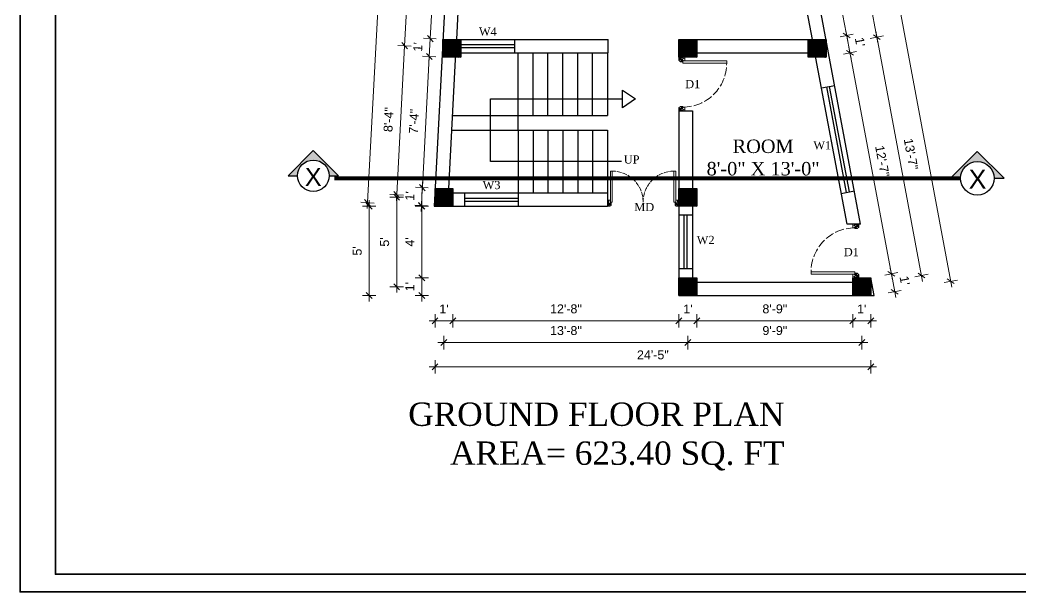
# Model space of a CAD drawing. Header units: inches. Extents: x 45643 to 70559, y -8725 to 1713.
# Drawn here: x 59281 to 59952, y -6777 to -6393 of the extents above; entities that cross this region are included whole.
import ezdxf

# ---------------------------------------------------------------- set-up
doc = ezdxf.new("R2010")
doc.units = ezdxf.units.IN
doc.header["$MEASUREMENT"] = 0
for name, pattern in [('ACAD_ISO02W100', [15, 12, -3]), ('ACAD_ISO10W100', [18.5, 12, -3, 0.5, -3]), ('CONTINUA', [0])]:
    doc.linetypes.add(name, pattern=pattern)
for name, color, linetype, lineweight in [('A_Title Text', 105, 'Continuous', 60), ('Dim - internal', 4, 'Continuous', 9), ('Door-window', 150, 'Continuous', 9), ('DW-SEC', 24, 'Continuous', 25), ('ELEVATION', 6, 'Continuous', 30), ('hatch', 30, 'Continuous', 5), ('Text', 7, 'Continuous', 9), ('WALL', 240, 'Continuous', 30)]:
    doc.layers.add(name, color=color, linetype=linetype, lineweight=lineweight)
doc.layers.add('AG-DIAGRAM', color=7, linetype='Continuous', true_color=0xfecc66)
doc.layers.add('DIM', color=5, linetype='Continuous')
doc.layers.add('Normal Wall', color=7, linetype='Continuous', lineweight=35, true_color=0xffaf89)
doc.styles.add('Arial', font='arial.ttf')
doc.styles.get("Standard").update_dxf_attribs({"font": 'times.ttf'})
doc.styles.add('text-arial', font='arial.ttf', dxfattribs={"width": 0.95})
doc.dimstyles.new('Sudeep', dxfattribs={"dimtxt": 6, "dimasz": 4, "dimexe": 4.5, "dimexo": 4.5, "dimgap": 5, "dimtad": 1, "dimdec": 0, "dimlunit": 4, "dimtxsty": 'Arial', "dimblk": 'OBLIQUE', "dimcen": 250, "dimdle": 4, "dimclrd": 86, "dimclre": 5, "dimclrt": 1, "dimadec": 0, "dimazin": 0, "dimtfac": 1, "dimtdec": 0, "dimtix": 1, "dimtmove": 1, "dimatfit": 3, "dimldrblk": 'OBLIQUE', "dimfxl": 4.5, "dimfxlon": 1, "dimfrac": 2, "dimlwd": 15, "dimlwe": 13, "dimarcsym": 0})

# ---------------------------------------------------------------- blocks, each defined once
blk = doc.blocks.new("D 3'")
at = {"layer": 'Door-window', "linetype": 'Continuous', "ltscale": 0.25}
for p, q in [((3749.64, -16740.96), (3749.64, -16711.46)), ((3751.14, -16711.46), (3749.64, -16711.46)), ((3751.14, -16740.96), (3751.14, -16711.46)), ((3747.14, -16743.51), (3747.14, -16739.51)), ((3747.14, -16739.51), (3749.64, -16739.51)), ((3747.14, -16743.51), (3749.14, -16743.51)), ((3749.14, -16743.51), (3750.14, -16742.51)), ((3749.64, -16740.96), (3751.14, -16740.96)), ((3750.14, -16742.51), (3750.14, -16740.96)), ((3780.14, -16742.51), (3780.14, -16740.96)), ((3780.64, -16740.96), (3780.14, -16740.96)), ((3781.14, -16743.51), (3780.14, -16742.51)), ((3783.14, -16739.51), (3780.64, -16739.51)), ((3780.64, -16739.51), (3780.64, -16740.96)), ((3783.14, -16743.51), (3781.14, -16743.51)), ((3783.14, -16743.51), (3783.14, -16739.51))]:
    blk.add_line(p, q, dxfattribs=at)
at = {"layer": 'Door-window', "linetype": 'ACAD_ISO02W100', "ltscale": 0.5}
blk.add_arc((3751.14, -16740.96), 29.5, 0, 90, dxfattribs=at)
at = {"layer": 'hatch', "color": 8}
for p, q in [((3747.14, -16743.51), (3748.23, -16739.5)), ((3747.14, -16743.51), (3749.64, -16740.37)), ((3747.14, -16743.51), (3750.14, -16741.17)), ((3783.14, -16743.51), (3780.14, -16741.17)), ((3783.14, -16743.51), (3780.64, -16740.37)), ((3783.14, -16743.51), (3782.06, -16739.5))]:
    blk.add_line(p, q, dxfattribs=at)
for centre, radius, start, end in [((3747.4, -16743.58), 2.93, 20.98719, 95.08251), ((3747.43, -16743.63), 1.42, 5.13722, 101.48636), ((3782.88, -16743.58), 2.93, 84.91749, 159.01281), ((3782.86, -16743.63), 1.42, 78.51364, 174.86278)]:
    blk.add_arc(centre, radius, start, end, dxfattribs=at)
blk = doc.blocks.new('A$C6FA92B9D')
at = {"layer": 'Door-window', "linetype": 'Continuous', "ltscale": 0.25}
for p, q in [((19.64, 48), (19.64, 46)), ((23.64, 48), (19.64, 48)), ((23.64, 48), (19.64, 48)), ((23.64, 48), (23.64, 46.4)), ((20.8, 46), (0, 46)), ((0, 44.8), (0, 46)), ((20.8, 44.8), (0, 44.8)), ((19.64, 46), (20.8, 46)), ((20.8, 46), (20.8, 45.6)), ((20.8, 46), (20.8, 44.8)), ((22.84, 45.6), (20.8, 45.6)), ((23.64, 46.4), (22.84, 45.6)), ((20.8, 3.2), (0, 3.2)), ((0, 3.2), (0, 2)), ((20.8, 2), (0, 2)), ((19.64, 2), (20.8, 2)), ((19.64, 0), (19.64, 2)), ((23.64, 0), (19.64, 0)), ((23.64, 0), (19.64, 0)), ((20.8, 2), (20.8, 3.2)), ((20.8, 2), (20.8, 2.4)), ((22.84, 2.4), (20.8, 2.4)), ((23.64, 1.6), (22.84, 2.4)), ((23.64, 0), (23.64, 1.6))]:
    blk.add_line(p, q, dxfattribs=at)
at = {"layer": 'Door-window', "linetype": 'ACAD_ISO02W100', "ltscale": 0.25}
for centre, start, end in [((20.8, 44.8), 180, 270), ((20.8, 3.2), 90, 180)]:
    blk.add_arc(centre, 20.8, start, end, dxfattribs=at)
at = {"layer": 'hatch', "color": 8}
for p, q in [((23.64, 48), (19.64, 46.92)), ((23.64, 48), (20.8, 45.74)), ((23.64, 48), (21.77, 45.6)), ((23.64, 0), (19.64, 1.08)), ((23.64, 0), (20.8, 2.26)), ((23.64, 0), (21.77, 2.4))]:
    blk.add_line(p, q, dxfattribs=at)
for centre, radius, start, end in [((23.7, 47.79), 2.35, 174.91749, 249.01281), ((23.74, 47.77), 1.13, 168.51364, 264.86278), ((23.7, 0.21), 2.35, 110.98719, 185.08251), ((23.74, 0.23), 1.13, 95.13722, 191.48636)]:
    blk.add_arc(centre, radius, start, end, dxfattribs=at)
blk = doc.blocks.new('SECTION-TAG')
at = {"layer": 'hatch'}
h = blk.add_hatch(color=256, dxfattribs=at)
h.dxf.hatch_style = 1
h.paths.add_polyline_path([(0.22, 0), (0.352, 0), (0, 0.352), (-0.352, 0), (-0.22, 0, -1)])
at = {"layer": 'AG-DIAGRAM'}
for p, q in [((0, 0.352), (-0.352, 0)), ((0.352, 0), (0, 0.352)), ((-0.352, 0), (-0.22, 0)), ((0.22, 0), (0.352, 0))]:
    blk.add_line(p, q, dxfattribs=at)
blk.add_circle((0, 0), 0.22, dxfattribs=at)
blk = doc.blocks.new('_Oblique')
at = {"color": 0, "linetype": 'ByBlock', "lineweight": -2}
blk.add_line((-0.5, -0.5), (0.5, 0.5), dxfattribs=at)
blk = doc.blocks.new('*D1240')
at = {"layer": 'A_Title Text', "color": 86, "lineweight": 15, "transparency": 16777216}
blk.add_line((59532, -6176.17), (59513.71, -6519.6), dxfattribs=at)
at = {"layer": 'A_Title Text', "color": 5, "lineweight": 13, "transparency": 16777216}
for p, q in [((59536.28, -6180.4), (59527.29, -6179.92)), ((59518.41, -6515.84), (59509.43, -6515.36))]:
    blk.add_line(p, q, dxfattribs=at)
at = {"layer": 'Defpoints', "color": 0, "transparency": 16777216}
for p in [(59576.51, -6182.54), (59513.92, -6515.6), (59558.65, -6517.98)]:
    blk.add_point(p, dxfattribs=at)
at = {"layer": 'A_Title Text', "color": 86, "lineweight": 15, "transparency": 16777216, "xscale": 4, "yscale": 4, "zscale": 4}
for p, rotation in [((59531.79, -6180.16), 86.95153107106873), ((59513.92, -6515.6), 266.9515310710688)]:
    blk.add_blockref('_Oblique', p, dxfattribs=dict(at, rotation=rotation))
at = {"layer": 'A_Title Text', "color": 1, "transparency": 16777216, "insert": (59514.8, -6347.45), "char_height": 6, "attachment_point": 5, "rotation": 86.95153, "style": 'Arial'}
blk.add_mtext("28'", dxfattribs=at)
blk = doc.blocks.new('*D1251')
at = {"layer": 'A_Title Text', "color": 5, "lineweight": 13, "transparency": 16777216}
for p, q in [((59519.64, -6517.98), (59510.64, -6517.98)), ((59519.64, -6577.98), (59510.64, -6577.98))]:
    blk.add_line(p, q, dxfattribs=at)
at = {"layer": 'A_Title Text', "color": 86, "lineweight": 15, "transparency": 16777216}
blk.add_line((59515.14, -6513.98), (59515.14, -6581.98), dxfattribs=at)
at = {"layer": 'Defpoints', "color": 0, "transparency": 16777216}
for p in [(59732.09, -6517.98), (59515.14, -6577.98), (59732.09, -6577.98)]:
    blk.add_point(p, dxfattribs=at)
at = {"layer": 'A_Title Text', "color": 86, "lineweight": 15, "transparency": 16777216, "xscale": 4, "yscale": 4, "zscale": 4}
for p, rotation in [((59515.14, -6517.98), 90), ((59515.14, -6577.98), 270)]:
    blk.add_blockref('_Oblique', p, dxfattribs=dict(at, rotation=rotation))
at = {"layer": 'A_Title Text', "color": 1, "transparency": 16777216, "insert": (59507.09, -6547.98), "char_height": 6, "attachment_point": 5, "rotation": 90, "style": 'Arial'}
blk.add_mtext("5'", dxfattribs=at)
blk = doc.blocks.new('*D1252')
at = {"layer": 'A_Title Text', "color": 5, "lineweight": 13, "transparency": 16777216}
for p, q in [((59559.29, -6590.46), (59559.29, -6599.46)), ((59571.29, -6590.46), (59571.29, -6599.46))]:
    blk.add_line(p, q, dxfattribs=at)
at = {"layer": 'A_Title Text', "color": 86, "lineweight": 15, "transparency": 16777216}
for p, q in [((59559.29, -6594.96), (59555.29, -6594.96)), ((59559.29, -6594.96), (59571.29, -6594.96)), ((59571.29, -6594.96), (59575.29, -6594.96))]:
    blk.add_line(p, q, dxfattribs=at)
at = {"layer": 'Defpoints', "color": 0, "transparency": 16777216}
for p in [(59559.29, -6517.98), (59571.29, -6517.98), (59571.29, -6594.96)]:
    blk.add_point(p, dxfattribs=at)
at = {"layer": 'A_Title Text', "color": 86, "lineweight": 15, "transparency": 16777216, "xscale": 4, "yscale": 4, "zscale": 4}
blk.add_blockref('_Oblique', (59559.29, -6594.96), dxfattribs=at)
at = {"layer": 'A_Title Text', "color": 86, "lineweight": 15, "transparency": 16777216, "xscale": 4, "yscale": 4, "zscale": 4, "rotation": 180}
blk.add_blockref('_Oblique', (59571.29, -6594.96), dxfattribs=at)
at = {"layer": 'A_Title Text', "color": 1, "transparency": 16777216, "insert": (59565.29, -6586.95), "char_height": 6, "attachment_point": 5, "style": 'Arial'}
blk.add_mtext("1'", dxfattribs=at)
blk = doc.blocks.new('*D1253')
at = {"layer": 'A_Title Text', "color": 5, "lineweight": 13, "transparency": 16777216}
for p, q in [((59571.29, -6590.46), (59571.29, -6599.46)), ((59723.09, -6590.46), (59723.09, -6599.46))]:
    blk.add_line(p, q, dxfattribs=at)
at = {"layer": 'A_Title Text', "color": 86, "lineweight": 15, "transparency": 16777216}
blk.add_line((59567.29, -6594.96), (59727.09, -6594.96), dxfattribs=at)
at = {"layer": 'Defpoints', "color": 0, "transparency": 16777216}
for p in [(59571.29, -6517.98), (59723.09, -6577.98), (59723.09, -6594.96)]:
    blk.add_point(p, dxfattribs=at)
at = {"layer": 'A_Title Text', "color": 86, "lineweight": 15, "transparency": 16777216, "xscale": 4, "yscale": 4, "zscale": 4, "rotation": 180}
blk.add_blockref('_Oblique', (59571.29, -6594.96), dxfattribs=at)
at = {"layer": 'A_Title Text', "color": 86, "lineweight": 15, "transparency": 16777216, "xscale": 4, "yscale": 4, "zscale": 4}
blk.add_blockref('_Oblique', (59723.09, -6594.96), dxfattribs=at)
at = {"layer": 'A_Title Text', "color": 1, "transparency": 16777216, "insert": (59647.19, -6586.9), "char_height": 6, "attachment_point": 5, "style": 'Arial'}
blk.add_mtext('12\'-8"', dxfattribs=at)
blk = doc.blocks.new('*D1254')
at = {"layer": 'A_Title Text', "color": 5, "lineweight": 13, "transparency": 16777216}
for p, q in [((59723.09, -6590.46), (59723.09, -6599.46)), ((59735.09, -6590.46), (59735.09, -6599.46))]:
    blk.add_line(p, q, dxfattribs=at)
at = {"layer": 'A_Title Text', "color": 86, "lineweight": 15, "transparency": 16777216}
for p, q in [((59723.09, -6594.96), (59719.09, -6594.96)), ((59723.09, -6594.96), (59735.09, -6594.96)), ((59735.09, -6594.96), (59739.09, -6594.96))]:
    blk.add_line(p, q, dxfattribs=at)
at = {"layer": 'Defpoints', "color": 0, "transparency": 16777216}
for p in [(59723.09, -6577.98), (59735.09, -6577.98), (59735.09, -6594.96)]:
    blk.add_point(p, dxfattribs=at)
at = {"layer": 'A_Title Text', "color": 86, "lineweight": 15, "transparency": 16777216, "xscale": 4, "yscale": 4, "zscale": 4}
blk.add_blockref('_Oblique', (59723.09, -6594.96), dxfattribs=at)
at = {"layer": 'A_Title Text', "color": 86, "lineweight": 15, "transparency": 16777216, "xscale": 4, "yscale": 4, "zscale": 4, "rotation": 180}
blk.add_blockref('_Oblique', (59735.09, -6594.96), dxfattribs=at)
at = {"layer": 'A_Title Text', "color": 1, "transparency": 16777216, "insert": (59729.09, -6586.95), "char_height": 6, "attachment_point": 5, "style": 'Arial'}
blk.add_mtext("1'", dxfattribs=at)
blk = doc.blocks.new('*D1255')
at = {"layer": 'A_Title Text', "color": 5, "lineweight": 13, "transparency": 16777216}
for p, q in [((59735.09, -6590.46), (59735.09, -6599.46)), ((59839.81, -6590.46), (59839.81, -6599.46))]:
    blk.add_line(p, q, dxfattribs=at)
at = {"layer": 'A_Title Text', "color": 86, "lineweight": 15, "transparency": 16777216}
blk.add_line((59731.09, -6594.96), (59843.81, -6594.96), dxfattribs=at)
at = {"layer": 'Defpoints', "color": 0, "transparency": 16777216}
for p in [(59735.09, -6577.98), (59839.81, -6577.98), (59839.81, -6594.96)]:
    blk.add_point(p, dxfattribs=at)
at = {"layer": 'A_Title Text', "color": 86, "lineweight": 15, "transparency": 16777216, "xscale": 4, "yscale": 4, "zscale": 4, "rotation": 180}
blk.add_blockref('_Oblique', (59735.09, -6594.96), dxfattribs=at)
at = {"layer": 'A_Title Text', "color": 86, "lineweight": 15, "transparency": 16777216, "xscale": 4, "yscale": 4, "zscale": 4}
blk.add_blockref('_Oblique', (59839.81, -6594.96), dxfattribs=at)
at = {"layer": 'A_Title Text', "color": 1, "transparency": 16777216, "insert": (59787.45, -6586.9), "char_height": 6, "attachment_point": 5, "style": 'Arial'}
blk.add_mtext('8\'-9"', dxfattribs=at)
blk = doc.blocks.new('*D1256')
at = {"layer": 'A_Title Text', "color": 5, "lineweight": 13, "transparency": 16777216}
for p, q in [((59839.81, -6590.46), (59839.81, -6599.46)), ((59851.81, -6590.46), (59851.81, -6599.46))]:
    blk.add_line(p, q, dxfattribs=at)
at = {"layer": 'A_Title Text', "color": 86, "lineweight": 15, "transparency": 16777216}
for p, q in [((59839.81, -6594.96), (59835.81, -6594.96)), ((59839.81, -6594.96), (59851.81, -6594.96)), ((59851.81, -6594.96), (59855.81, -6594.96))]:
    blk.add_line(p, q, dxfattribs=at)
at = {"layer": 'Defpoints', "color": 0, "transparency": 16777216}
for p in [(59839.81, -6577.98), (59851.81, -6577.98), (59851.81, -6594.96)]:
    blk.add_point(p, dxfattribs=at)
at = {"layer": 'A_Title Text', "color": 86, "lineweight": 15, "transparency": 16777216, "xscale": 4, "yscale": 4, "zscale": 4}
blk.add_blockref('_Oblique', (59839.81, -6594.96), dxfattribs=at)
at = {"layer": 'A_Title Text', "color": 86, "lineweight": 15, "transparency": 16777216, "xscale": 4, "yscale": 4, "zscale": 4, "rotation": 180}
blk.add_blockref('_Oblique', (59851.81, -6594.96), dxfattribs=at)
at = {"layer": 'A_Title Text', "color": 1, "transparency": 16777216, "insert": (59845.81, -6586.95), "char_height": 6, "attachment_point": 5, "style": 'Arial'}
blk.add_mtext("1'", dxfattribs=at)
blk = doc.blocks.new('*D1241')
at = {"layer": 'A_Title Text', "color": 5, "lineweight": 13, "transparency": 16777216}
for p, q in [((59565.29, -6605.03), (59565.29, -6614.03)), ((59729.09, -6605.03), (59729.09, -6614.03))]:
    blk.add_line(p, q, dxfattribs=at)
at = {"layer": 'A_Title Text', "color": 86, "lineweight": 15, "transparency": 16777216}
blk.add_line((59561.29, -6609.53), (59733.09, -6609.53), dxfattribs=at)
at = {"layer": 'Defpoints', "color": 0, "transparency": 16777216}
for p in [(59565.29, -6511.98), (59729.09, -6511.98), (59729.09, -6609.53)]:
    blk.add_point(p, dxfattribs=at)
at = {"layer": 'A_Title Text', "color": 86, "lineweight": 15, "transparency": 16777216, "xscale": 4, "yscale": 4, "zscale": 4, "rotation": 180}
blk.add_blockref('_Oblique', (59565.29, -6609.53), dxfattribs=at)
at = {"layer": 'A_Title Text', "color": 86, "lineweight": 15, "transparency": 16777216, "xscale": 4, "yscale": 4, "zscale": 4}
blk.add_blockref('_Oblique', (59729.09, -6609.53), dxfattribs=at)
at = {"layer": 'A_Title Text', "color": 1, "transparency": 16777216, "insert": (59647.19, -6601.47), "char_height": 6, "attachment_point": 5, "style": 'Arial'}
blk.add_mtext('13\'-8"', dxfattribs=at)
blk = doc.blocks.new('*D1257')
at = {"layer": 'A_Title Text', "color": 5, "lineweight": 13, "transparency": 16777216}
for p, q in [((59729.09, -6605.03), (59729.09, -6614.03)), ((59845.81, -6605.03), (59845.81, -6614.03))]:
    blk.add_line(p, q, dxfattribs=at)
at = {"layer": 'A_Title Text', "color": 86, "lineweight": 15, "transparency": 16777216}
blk.add_line((59725.09, -6609.53), (59849.81, -6609.53), dxfattribs=at)
at = {"layer": 'Defpoints', "color": 0, "transparency": 16777216}
for p in [(59729.09, -6511.98), (59845.81, -6571.98), (59845.81, -6609.53)]:
    blk.add_point(p, dxfattribs=at)
at = {"layer": 'A_Title Text', "color": 86, "lineweight": 15, "transparency": 16777216, "xscale": 4, "yscale": 4, "zscale": 4, "rotation": 180}
blk.add_blockref('_Oblique', (59729.09, -6609.53), dxfattribs=at)
at = {"layer": 'A_Title Text', "color": 86, "lineweight": 15, "transparency": 16777216, "xscale": 4, "yscale": 4, "zscale": 4}
blk.add_blockref('_Oblique', (59845.81, -6609.53), dxfattribs=at)
at = {"layer": 'A_Title Text', "color": 1, "transparency": 16777216, "insert": (59787.45, -6601.47), "char_height": 6, "attachment_point": 5, "style": 'Arial'}
blk.add_mtext('9\'-9"', dxfattribs=at)
blk = doc.blocks.new('*D1242')
at = {"layer": 'A_Title Text', "color": 86, "lineweight": 15, "transparency": 16777216}
blk.add_line((59555.29, -6625.84), (59855.81, -6625.84), dxfattribs=at)
at = {"layer": 'A_Title Text', "color": 5, "lineweight": 13, "transparency": 16777216}
for p, q in [((59559.29, -6621.34), (59559.29, -6630.34)), ((59851.81, -6621.34), (59851.81, -6630.34))]:
    blk.add_line(p, q, dxfattribs=at)
at = {"layer": 'Defpoints', "color": 0, "transparency": 16777216}
for p in [(59559.29, -6517.98), (59851.81, -6577.98), (59851.81, -6625.84)]:
    blk.add_point(p, dxfattribs=at)
at = {"layer": 'A_Title Text', "color": 86, "lineweight": 15, "transparency": 16777216, "xscale": 4, "yscale": 4, "zscale": 4, "rotation": 180}
blk.add_blockref('_Oblique', (59559.29, -6625.84), dxfattribs=at)
at = {"layer": 'A_Title Text', "color": 86, "lineweight": 15, "transparency": 16777216, "xscale": 4, "yscale": 4, "zscale": 4}
blk.add_blockref('_Oblique', (59851.81, -6625.84), dxfattribs=at)
at = {"layer": 'A_Title Text', "color": 1, "transparency": 16777216, "insert": (59705.55, -6617.77), "char_height": 6, "attachment_point": 5, "style": 'Arial'}
blk.add_mtext('24\'-5"', dxfattribs=at)
blk = doc.blocks.new('*D1243')
at = {"layer": 'A_Title Text', "color": 5, "lineweight": 13, "transparency": 16777216}
for p, q in [((59826.41, -6169.42), (59835.26, -6167.76)), ((59901.17, -6569.17), (59910.02, -6567.52))]:
    blk.add_line(p, q, dxfattribs=at)
at = {"layer": 'A_Title Text', "color": 86, "lineweight": 15, "transparency": 16777216}
blk.add_line((59906.33, -6572.28), (59830.1, -6164.66), dxfattribs=at)
at = {"layer": 'Defpoints', "color": 0, "transparency": 16777216}
for p in [(59830.83, -6168.59), (59779.29, -6178.23), (59854.05, -6577.98)]:
    blk.add_point(p, dxfattribs=at)
at = {"layer": 'A_Title Text', "color": 86, "lineweight": 15, "transparency": 16777216, "xscale": 4, "yscale": 4, "zscale": 4}
for p, rotation in [((59830.83, -6168.59), 100.5933034571062), ((59905.6, -6568.34), 280.5933034571062)]:
    blk.add_blockref('_Oblique', p, dxfattribs=dict(at, rotation=rotation))
at = {"layer": 'A_Title Text', "color": 1, "transparency": 16777216, "insert": (59876.14, -6366.98), "char_height": 6, "attachment_point": 5, "rotation": 280.5933, "style": 'Arial'}
blk.add_mtext('33\'-11"', dxfattribs=at)
blk = doc.blocks.new('*D1216')
at = {"layer": 'A_Title Text', "color": 5, "lineweight": 13, "transparency": 16777216}
for p, q in [((59554.79, -6505.74), (59546.27, -6505.29)), ((59554.16, -6517.74), (59545.63, -6517.29))]:
    blk.add_line(p, q, dxfattribs=at)
at = {"layer": 'A_Title Text', "color": 86, "lineweight": 15, "transparency": 16777216}
for p, q in [((59550.12, -6517.53), (59550.76, -6505.53)), ((59550.76, -6505.53), (59550.97, -6501.54)), ((59550.12, -6517.53), (59549.91, -6521.52))]:
    blk.add_line(p, q, dxfattribs=at)
at = {"layer": 'Defpoints', "color": 0, "transparency": 16777216}
for p in [(59550.76, -6505.53), (59559.29, -6505.98), (59558.65, -6517.98)]:
    blk.add_point(p, dxfattribs=at)
at = {"layer": 'A_Title Text', "color": 86, "lineweight": 15, "transparency": 16777216, "xscale": 4, "yscale": 4, "zscale": 4}
for p, rotation in [((59550.76, -6505.53), 266.9515310710516), ((59550.12, -6517.53), 86.9515310710517)]:
    blk.add_blockref('_Oblique', p, dxfattribs=dict(at, rotation=rotation))
at = {"layer": 'A_Title Text', "color": 1, "transparency": 16777216, "insert": (59542.44, -6511.1), "char_height": 6, "attachment_point": 5, "rotation": 86.95153, "style": 'Arial'}
blk.add_mtext("1'", dxfattribs=at)
blk = doc.blocks.new('*D1217')
at = {"layer": 'A_Title Text', "color": 86, "lineweight": 15, "transparency": 16777216}
blk.add_line((59550.55, -6509.52), (59555.66, -6413.5), dxfattribs=at)
at = {"layer": 'A_Title Text', "color": 5, "lineweight": 13, "transparency": 16777216}
for p, q in [((59559.94, -6417.74), (59550.95, -6417.26)), ((59554.79, -6505.74), (59546.27, -6505.29))]:
    blk.add_line(p, q, dxfattribs=at)
at = {"layer": 'Defpoints', "color": 0, "transparency": 16777216}
for p in [(59555.45, -6417.5), (59564.61, -6417.98), (59559.29, -6505.98)]:
    blk.add_point(p, dxfattribs=at)
at = {"layer": 'A_Title Text', "color": 86, "lineweight": 15, "transparency": 16777216, "xscale": 4, "yscale": 4, "zscale": 4}
for p, rotation in [((59555.45, -6417.5), 86.95153107111456), ((59550.76, -6505.53), 266.9515310711146)]:
    blk.add_blockref('_Oblique', p, dxfattribs=dict(at, rotation=rotation))
at = {"layer": 'A_Title Text', "color": 1, "transparency": 16777216, "insert": (59545.11, -6461.09), "char_height": 6, "attachment_point": 5, "rotation": 86.95153, "style": 'Arial'}
blk.add_mtext('7\'-4"', dxfattribs=at)
blk = doc.blocks.new('*D1218')
at = {"layer": 'A_Title Text', "color": 5, "lineweight": 13, "transparency": 16777216}
for p, q in [((59560.12, -6405.74), (59551.59, -6405.29)), ((59559.94, -6417.74), (59550.95, -6417.26))]:
    blk.add_line(p, q, dxfattribs=at)
at = {"layer": 'A_Title Text', "color": 86, "lineweight": 15, "transparency": 16777216}
for p, q in [((59556.08, -6405.53), (59556.3, -6401.54)), ((59555.45, -6417.5), (59556.08, -6405.53)), ((59555.45, -6417.5), (59555.23, -6421.49))]:
    blk.add_line(p, q, dxfattribs=at)
at = {"layer": 'Defpoints', "color": 0, "transparency": 16777216}
for p in [(59556.08, -6405.53), (59564.61, -6405.98), (59564.61, -6417.98)]:
    blk.add_point(p, dxfattribs=at)
at = {"layer": 'A_Title Text', "color": 86, "lineweight": 15, "transparency": 16777216, "xscale": 4, "yscale": 4, "zscale": 4}
for p, rotation in [((59556.08, -6405.53), 266.9515310711146), ((59555.45, -6417.5), 86.95153107111452)]:
    blk.add_blockref('_Oblique', p, dxfattribs=dict(at, rotation=rotation))
at = {"layer": 'A_Title Text', "color": 1, "transparency": 16777216, "insert": (59547.77, -6411.09), "char_height": 6, "attachment_point": 5, "rotation": 86.95153, "style": 'Arial'}
blk.add_mtext("1'", dxfattribs=at)
blk = doc.blocks.new('*D1219')
at = {"layer": 'A_Title Text', "color": 86, "lineweight": 15, "transparency": 16777216}
blk.add_line((59555.87, -6409.52), (59561.98, -6294.81), dxfattribs=at)
at = {"layer": 'A_Title Text', "color": 5, "lineweight": 13, "transparency": 16777216}
for p, q in [((59566.26, -6299.04), (59557.27, -6298.56)), ((59560.12, -6405.74), (59551.59, -6405.29))]:
    blk.add_line(p, q, dxfattribs=at)
at = {"layer": 'Defpoints', "color": 0, "transparency": 16777216}
for p in [(59561.77, -6298.8), (59570.94, -6299.29), (59564.61, -6405.98)]:
    blk.add_point(p, dxfattribs=at)
at = {"layer": 'A_Title Text', "color": 86, "lineweight": 15, "transparency": 16777216, "xscale": 4, "yscale": 4, "zscale": 4}
for p, rotation in [((59561.77, -6298.8), 86.95153107111456), ((59556.08, -6405.53), 266.9515310711146)]:
    blk.add_blockref('_Oblique', p, dxfattribs=dict(at, rotation=rotation))
at = {"layer": 'A_Title Text', "color": 1, "transparency": 16777216, "insert": (59550.87, -6351.74), "char_height": 6, "attachment_point": 5, "rotation": 86.95153, "style": 'Arial'}
blk.add_mtext('8\'-11"', dxfattribs=at)
blk = doc.blocks.new('*D1221')
at = {"layer": 'A_Title Text', "color": 86, "lineweight": 15, "transparency": 16777216}
blk.add_line((59533.32, -6514.29), (59539.07, -6406.3), dxfattribs=at)
at = {"layer": 'A_Title Text', "color": 5, "lineweight": 13, "transparency": 16777216}
for p, q in [((59543.36, -6410.53), (59534.37, -6410.05)), ((59538.03, -6510.53), (59529.04, -6510.05))]:
    blk.add_line(p, q, dxfattribs=at)
at = {"layer": 'Defpoints', "color": 0, "transparency": 16777216}
for p in [(59538.86, -6410.29), (59570.61, -6411.98), (59565.29, -6511.98)]:
    blk.add_point(p, dxfattribs=at)
at = {"layer": 'A_Title Text', "color": 86, "lineweight": 15, "transparency": 16777216, "xscale": 4, "yscale": 4, "zscale": 4}
for p, rotation in [((59538.86, -6410.29), 86.95153107107103), ((59533.54, -6510.29), 266.951531071071)]:
    blk.add_blockref('_Oblique', p, dxfattribs=dict(at, rotation=rotation))
at = {"layer": 'A_Title Text', "color": 1, "transparency": 16777216, "insert": (59528.15, -6459.86), "char_height": 6, "attachment_point": 5, "rotation": 86.95153, "style": 'Arial'}
blk.add_mtext('8\'-4"', dxfattribs=at)
blk = doc.blocks.new('*D1223')
at = {"layer": 'A_Title Text', "color": 5, "lineweight": 13, "transparency": 16777216}
for p, q in [((59554.94, -6517.98), (59545.94, -6517.98)), ((59554.94, -6565.98), (59545.94, -6565.98))]:
    blk.add_line(p, q, dxfattribs=at)
at = {"layer": 'A_Title Text', "color": 86, "lineweight": 15, "transparency": 16777216}
blk.add_line((59550.44, -6513.98), (59550.44, -6569.98), dxfattribs=at)
at = {"layer": 'Defpoints', "color": 0, "transparency": 16777216}
for p in [(59723.09, -6517.98), (59550.44, -6565.98), (59723.09, -6565.98)]:
    blk.add_point(p, dxfattribs=at)
at = {"layer": 'A_Title Text', "color": 86, "lineweight": 15, "transparency": 16777216, "xscale": 4, "yscale": 4, "zscale": 4}
for p, rotation in [((59550.44, -6517.98), 90), ((59550.44, -6565.98), 270)]:
    blk.add_blockref('_Oblique', p, dxfattribs=dict(at, rotation=rotation))
at = {"layer": 'A_Title Text', "color": 1, "transparency": 16777216, "insert": (59542.44, -6541.98), "char_height": 6, "attachment_point": 5, "rotation": 90, "style": 'Arial'}
blk.add_mtext("4'", dxfattribs=at)
blk = doc.blocks.new('*D1224')
at = {"layer": 'A_Title Text', "color": 5, "lineweight": 13, "transparency": 16777216}
for p, q in [((59554.94, -6565.98), (59545.94, -6565.98)), ((59554.94, -6577.98), (59545.94, -6577.98))]:
    blk.add_line(p, q, dxfattribs=at)
at = {"layer": 'A_Title Text', "color": 86, "lineweight": 15, "transparency": 16777216}
for p, q in [((59550.44, -6565.98), (59550.44, -6561.98)), ((59550.44, -6565.98), (59550.44, -6577.98)), ((59550.44, -6577.98), (59550.44, -6581.98))]:
    blk.add_line(p, q, dxfattribs=at)
at = {"layer": 'Defpoints', "color": 0, "transparency": 16777216}
for p in [(59723.09, -6565.98), (59550.44, -6577.98), (59723.09, -6577.98)]:
    blk.add_point(p, dxfattribs=at)
at = {"layer": 'A_Title Text', "color": 86, "lineweight": 15, "transparency": 16777216, "xscale": 4, "yscale": 4, "zscale": 4}
for p, rotation in [((59550.44, -6565.98), 270), ((59550.44, -6577.98), 90)]:
    blk.add_blockref('_Oblique', p, dxfattribs=dict(at, rotation=rotation))
at = {"layer": 'A_Title Text', "color": 1, "transparency": 16777216, "insert": (59542.43, -6571.98), "char_height": 6, "attachment_point": 5, "rotation": 90, "style": 'Arial'}
blk.add_mtext("1'", dxfattribs=at)
blk = doc.blocks.new('*D1225')
at = {"layer": 'A_Title Text', "color": 5, "lineweight": 13, "transparency": 16777216}
for p, q in [((59538.04, -6511.98), (59529.04, -6511.98)), ((59538.04, -6571.98), (59529.04, -6571.98))]:
    blk.add_line(p, q, dxfattribs=at)
at = {"layer": 'A_Title Text', "color": 86, "lineweight": 15, "transparency": 16777216}
blk.add_line((59533.54, -6575.98), (59533.54, -6507.98), dxfattribs=at)
at = {"layer": 'Defpoints', "color": 0, "transparency": 16777216}
for p in [(59533.54, -6511.98), (59729.09, -6511.98), (59729.09, -6571.98)]:
    blk.add_point(p, dxfattribs=at)
at = {"layer": 'A_Title Text', "color": 86, "lineweight": 15, "transparency": 16777216, "xscale": 4, "yscale": 4, "zscale": 4}
for p, rotation in [((59533.54, -6511.98), 90), ((59533.54, -6571.98), 270)]:
    blk.add_blockref('_Oblique', p, dxfattribs=dict(at, rotation=rotation))
at = {"layer": 'A_Title Text', "color": 1, "transparency": 16777216, "insert": (59525.48, -6541.98), "char_height": 6, "attachment_point": 5, "rotation": 90, "style": 'Arial'}
blk.add_mtext("5'", dxfattribs=at)
blk = doc.blocks.new('*D1229')
at = {"layer": 'A_Title Text', "color": 5, "lineweight": 13, "transparency": 16777216}
for p, q in [((59811.2, -6297.13), (59820.05, -6295.48)), ((59831.27, -6404.22), (59840.12, -6402.57))]:
    blk.add_line(p, q, dxfattribs=at)
at = {"layer": 'A_Title Text', "color": 86, "lineweight": 15, "transparency": 16777216}
blk.add_line((59814.89, -6292.37), (59836.43, -6407.33), dxfattribs=at)
at = {"layer": 'Defpoints', "color": 0, "transparency": 16777216}
for p in [(59799.69, -6299.29), (59835.7, -6403.4), (59821.89, -6405.98)]:
    blk.add_point(p, dxfattribs=at)
at = {"layer": 'A_Title Text', "color": 86, "lineweight": 15, "transparency": 16777216, "xscale": 4, "yscale": 4, "zscale": 4}
for p, rotation in [((59815.62, -6296.31), 100.6171471810464), ((59835.7, -6403.4), 280.6171471810463)]:
    blk.add_blockref('_Oblique', p, dxfattribs=dict(at, rotation=rotation))
at = {"layer": 'A_Title Text', "color": 1, "transparency": 16777216, "insert": (59833.59, -6348.36), "char_height": 6, "attachment_point": 5, "rotation": 280.61715, "style": 'Arial'}
blk.add_mtext('9\'-1"', dxfattribs=at)
blk = doc.blocks.new('*D1230')
at = {"layer": 'A_Title Text', "color": 5, "lineweight": 13, "transparency": 16777216}
for p, q in [((59831.27, -6404.22), (59840.12, -6402.57)), ((59833.45, -6415.82), (59842.29, -6414.16))]:
    blk.add_line(p, q, dxfattribs=at)
at = {"layer": 'A_Title Text', "color": 86, "lineweight": 15, "transparency": 16777216}
for p, q in [((59835.7, -6403.4), (59834.96, -6399.46)), ((59835.7, -6403.4), (59837.87, -6414.99)), ((59837.87, -6414.99), (59838.61, -6418.92))]:
    blk.add_line(p, q, dxfattribs=at)
at = {"layer": 'Defpoints', "color": 0, "transparency": 16777216}
for p in [(59821.89, -6405.98), (59821.89, -6417.98), (59837.87, -6414.99)]:
    blk.add_point(p, dxfattribs=at)
at = {"layer": 'A_Title Text', "color": 86, "lineweight": 15, "transparency": 16777216, "xscale": 4, "yscale": 4, "zscale": 4}
for p, rotation in [((59835.7, -6403.4), 280.6171471810463), ((59837.87, -6414.99), 100.6171471810464)]:
    blk.add_blockref('_Oblique', p, dxfattribs=dict(at, rotation=rotation))
at = {"layer": 'A_Title Text', "color": 1, "transparency": 16777216, "insert": (59844.66, -6407.72), "char_height": 6, "attachment_point": 5, "rotation": 280.61715, "style": 'Arial'}
blk.add_mtext("1'", dxfattribs=at)
blk = doc.blocks.new('*D1231')
at = {"layer": 'A_Title Text', "color": 86, "lineweight": 15, "transparency": 16777216}
blk.add_line((59837.13, -6411.06), (59866.42, -6567.31), dxfattribs=at)
at = {"layer": 'A_Title Text', "color": 5, "lineweight": 13, "transparency": 16777216}
for p, q in [((59833.45, -6415.82), (59842.29, -6414.16)), ((59861.26, -6564.21), (59870.11, -6562.55))]:
    blk.add_line(p, q, dxfattribs=at)
at = {"layer": 'Defpoints', "color": 0, "transparency": 16777216}
for p in [(59821.89, -6417.98), (59851.81, -6565.98), (59865.69, -6563.38)]:
    blk.add_point(p, dxfattribs=at)
at = {"layer": 'A_Title Text', "color": 86, "lineweight": 15, "transparency": 16777216, "xscale": 4, "yscale": 4, "zscale": 4}
for p, rotation in [((59837.87, -6414.99), 100.6171471810464), ((59865.69, -6563.38), 280.6171471810463)]:
    blk.add_blockref('_Oblique', p, dxfattribs=dict(at, rotation=rotation))
at = {"layer": 'A_Title Text', "color": 1, "transparency": 16777216, "insert": (59859.65, -6487.71), "char_height": 6, "attachment_point": 5, "rotation": 280.61715, "style": 'Arial'}
blk.add_mtext('12\'-7"', dxfattribs=at)
blk = doc.blocks.new('*D1232')
at = {"layer": 'A_Title Text', "color": 86, "lineweight": 15, "transparency": 16777216}
for p, q in [((59865.69, -6563.38), (59864.95, -6559.45)), ((59865.69, -6563.38), (59867.94, -6575.38)), ((59867.94, -6575.38), (59868.67, -6579.31))]:
    blk.add_line(p, q, dxfattribs=at)
at = {"layer": 'A_Title Text', "color": 5, "lineweight": 13, "transparency": 16777216}
for p, q in [((59861.26, -6564.21), (59870.11, -6562.55)), ((59863.51, -6576.21), (59872.36, -6574.55))]:
    blk.add_line(p, q, dxfattribs=at)
at = {"layer": 'Defpoints', "color": 0, "transparency": 16777216}
for p in [(59851.81, -6565.98), (59854.05, -6577.98), (59867.94, -6575.38)]:
    blk.add_point(p, dxfattribs=at)
at = {"layer": 'A_Title Text', "color": 86, "lineweight": 15, "transparency": 16777216, "xscale": 4, "yscale": 4, "zscale": 4}
for p, rotation in [((59865.69, -6563.38), 280.6171471810463), ((59867.94, -6575.38), 100.6171471810464)]:
    blk.add_blockref('_Oblique', p, dxfattribs=dict(at, rotation=rotation))
at = {"layer": 'A_Title Text', "color": 1, "transparency": 16777216, "insert": (59874.69, -6567.91), "char_height": 6, "attachment_point": 5, "rotation": 280.61715, "style": 'Arial'}
blk.add_mtext("1'", dxfattribs=at)
blk = doc.blocks.new('*D1234')
at = {"layer": 'A_Title Text', "color": 86, "lineweight": 15, "transparency": 16777216}
blk.add_line((59832.98, -6281.86), (59856.68, -6408.41), dxfattribs=at)
at = {"layer": 'A_Title Text', "color": 5, "lineweight": 13, "transparency": 16777216}
for p, q in [((59829.29, -6286.62), (59838.14, -6284.97)), ((59851.52, -6405.31), (59860.37, -6403.65))]:
    blk.add_line(p, q, dxfattribs=at)
at = {"layer": 'Defpoints', "color": 0, "transparency": 16777216}
for p in [(59793.69, -6293.29), (59855.94, -6404.48), (59815.89, -6411.98)]:
    blk.add_point(p, dxfattribs=at)
at = {"layer": 'A_Title Text', "color": 86, "lineweight": 15, "transparency": 16777216, "xscale": 4, "yscale": 4, "zscale": 4}
for p, rotation in [((59833.71, -6285.8), 100.6084701988503), ((59855.94, -6404.48), 280.6084701988503)]:
    blk.add_blockref('_Oblique', p, dxfattribs=dict(at, rotation=rotation))
at = {"layer": 'A_Title Text', "color": 1, "transparency": 16777216, "insert": (59852.75, -6343.65), "char_height": 6, "attachment_point": 5, "rotation": 280.60847, "style": 'Arial'}
blk.add_mtext('10\'-1"', dxfattribs=at)
blk = doc.blocks.new('*D1235')
at = {"layer": 'A_Title Text', "color": 5, "lineweight": 13, "transparency": 16777216}
for p, q in [((59851.52, -6405.31), (59860.37, -6403.65)), ((59881.49, -6565.3), (59890.33, -6563.65))]:
    blk.add_line(p, q, dxfattribs=at)
at = {"layer": 'A_Title Text', "color": 86, "lineweight": 15, "transparency": 16777216}
blk.add_line((59855.21, -6400.55), (59886.65, -6568.41), dxfattribs=at)
at = {"layer": 'Defpoints', "color": 0, "transparency": 16777216}
for p in [(59815.89, -6411.98), (59885.91, -6564.47), (59845.81, -6571.98)]:
    blk.add_point(p, dxfattribs=at)
at = {"layer": 'A_Title Text', "color": 86, "lineweight": 15, "transparency": 16777216, "xscale": 4, "yscale": 4, "zscale": 4}
for p, rotation in [((59855.94, -6404.48), 100.6084701988503), ((59885.91, -6564.47), 280.6084701988503)]:
    blk.add_blockref('_Oblique', p, dxfattribs=dict(at, rotation=rotation))
at = {"layer": 'A_Title Text', "color": 1, "transparency": 16777216, "insert": (59878.85, -6482.99), "char_height": 6, "attachment_point": 5, "rotation": 280.60847, "style": 'Arial'}
blk.add_mtext('13\'-7"', dxfattribs=at)
blk = doc.blocks.new('*D1238')
at = {"layer": 'A_Title Text', "color": 86, "lineweight": 15, "transparency": 16777216}
blk.add_line((59545.4, -6287.61), (59538.65, -6414.29), dxfattribs=at)
at = {"layer": 'A_Title Text', "color": 5, "lineweight": 13, "transparency": 16777216}
for p, q in [((59549.68, -6291.84), (59540.69, -6291.36)), ((59543.36, -6410.53), (59534.37, -6410.05))]:
    blk.add_line(p, q, dxfattribs=at)
at = {"layer": 'Defpoints', "color": 0, "transparency": 16777216}
for p in [(59576.94, -6293.29), (59538.86, -6410.29), (59570.61, -6411.98)]:
    blk.add_point(p, dxfattribs=at)
at = {"layer": 'A_Title Text', "color": 86, "lineweight": 15, "transparency": 16777216, "xscale": 4, "yscale": 4, "zscale": 4}
for p, rotation in [((59545.18, -6291.6), 86.95153107111452), ((59538.86, -6410.29), 266.9515310711146)]:
    blk.add_blockref('_Oblique', p, dxfattribs=dict(at, rotation=rotation))
at = {"layer": 'A_Title Text', "color": 1, "transparency": 16777216, "insert": (59533.97, -6350.52), "char_height": 6, "attachment_point": 5, "rotation": 86.95153, "style": 'Arial'}
blk.add_mtext('9\'-11"', dxfattribs=at)

msp = doc.modelspace()

# ---------------------------------------------------------------- hatches: boundary and pattern name
at = {"layer": 'ELEVATION'}
h = msp.add_hatch(dxfattribs=at)
h.set_pattern_fill('ANSI31', color=256)
h.set_pattern_definition([(45, (32556.28898, 9884.58301), (-0.08838834765, 0.08838834765), [])])
h.paths.add_polyline_path([(59576.614, -6405.984), (59564.614, -6405.984), (59564.614, -6417.984), (59576.614, -6417.984)])
h = msp.add_hatch(dxfattribs=at)
h.set_pattern_fill('ANSI31', color=256)
h.set_pattern_definition([(45, (32714.76917, 9884.58301), (-0.08838834765, 0.08838834765), [])])
h.paths.add_polyline_path([(59735.094, -6405.984), (59723.094, -6405.984), (59723.094, -6417.984), (59735.094, -6417.984)])
h = msp.add_hatch(dxfattribs=at)
h.set_pattern_fill('ANSI31', color=256)
h.set_pattern_definition([(45, (32801.56323, 9884.58301), (-0.08838834765, 0.08838834765), [])])
h.paths.add_polyline_path([(59821.888, -6405.984), (59809.888, -6405.984), (59809.888, -6417.984), (59821.888, -6417.984)])
h = msp.add_hatch(dxfattribs=at)
h.set_pattern_fill('ANSI31', color=256)
h.set_pattern_definition([(45, (32550.96337, 9784.58301), (-0.08838834765, 0.08838834765), [])])
h.paths.add_polyline_path([(59571.288, -6505.984), (59559.288, -6505.984), (59559.288, -6517.984), (59571.288, -6517.984)])
h = msp.add_hatch(dxfattribs=at)
h.set_pattern_fill('ANSI31', color=256)
h.set_pattern_definition([(45, (32714.76917, 9784.58301), (-0.08838834765, 0.08838834765), [])])
h.paths.add_polyline_path([(59735.094, -6505.984), (59723.094, -6505.984), (59723.094, -6517.984), (59735.094, -6517.984)])
h = msp.add_hatch(dxfattribs=at)
h.set_pattern_fill('ANSI31', color=256)
h.set_pattern_definition([(45, (32714.76917, 9724.58301), (-0.08838834765, 0.08838834765), [])])
h.paths.add_polyline_path([(59735.094, -6565.984), (59723.094, -6565.984), (59723.094, -6577.984), (59735.094, -6577.984)])
h = msp.add_hatch(dxfattribs=at)
h.set_pattern_fill('ANSI31', color=256)
h.set_pattern_definition([(45, (32831.48488, 9724.58301), (-0.08838834765, 0.08838834765), [])])
h.paths.add_polyline_path([(59851.81, -6565.984), (59839.81, -6565.984), (59839.81, -6577.984), (59851.81, -6577.984)])

# ---------------------------------------------------------------- linework, layer by layer
at = {"layer": 'AG-DIAGRAM', "linetype": 'ACAD_ISO10W100', "lineweight": 15, "ltscale": 0.1, "const_width": 2.56}
msp.add_lwpolyline([(59491.682, -6499.237), (59912.141, -6499.237)], dxfattribs=at)
at = {"layer": 'DW-SEC'}
for p, q in [((59685.239, -6451.901), (59685.239, -6440.068)), ((59685.239, -6440.068), (59693.913, -6445.951)), ((59596.568, -6487.984), (59596.568, -6445.984)), ((59596.568, -6445.984), (59685.239, -6445.984)), ((59684.535, -6487.984), (59596.568, -6487.984))]:
    msp.add_line(p, q, dxfattribs=at)
msp.add_lwpolyline([(59693.913, -6445.951), (59685.239, -6451.901)], dxfattribs=at)
at = {"layer": 'ELEVATION'}
for p, q in [((59576.514, -6182.545), (59558.649, -6517.984)), ((59845.078, -6529.984), (59779.296, -6178.229)), ((59812.732, -6405.984), (59792.78, -6299.292)), ((59575.102, -6378.292), (59573.627, -6405.984)), ((59573.627, -6405.984), (59675.627, -6405.984)), ((59576.614, -6405.984), (59576.614, -6414.984)), ((59576.614, -6409.484), (59612.614, -6409.484)), ((59576.614, -6411.484), (59612.614, -6411.484)), ((59612.614, -6405.984), (59612.614, -6414.984)), ((59675.627, -6414.984), (59675.627, -6405.984)), ((59723.094, -6405.984), (59812.732, -6405.984)), ((59723.094, -6408.984), (59723.094, -6417.984)), ((59573.147, -6414.984), (59568.301, -6505.984)), ((59573.147, -6414.984), (59675.627, -6414.984)), ((59615.094, -6456.984), (59615.094, -6414.984)), ((59625.094, -6456.984), (59625.094, -6414.984)), ((59635.094, -6456.984), (59635.094, -6414.984)), ((59645.094, -6456.984), (59645.094, -6414.984)), ((59655.094, -6456.984), (59655.094, -6414.984)), ((59665.094, -6456.984), (59665.094, -6414.984)), ((59675.094, -6414.984), (59675.094, -6456.984)), ((59723.094, -6414.984), (59814.415, -6414.984)), ((59835.922, -6529.984), (59814.415, -6414.984)), ((59818.831, -6438.598), (59827.678, -6436.943)), ((59835.507, -6508.727), (59822.272, -6437.954)), ((59837.473, -6508.36), (59824.238, -6437.587)), ((59570.911, -6456.984), (59615.094, -6456.984)), ((59615.094, -6456.984), (59675.094, -6456.984)), ((59615.094, -6466.984), (59615.094, -6456.984)), ((59723.094, -6453.984), (59723.094, -6508.984)), ((59723.094, -6453.984), (59732.094, -6453.984)), ((59732.094, -6453.984), (59732.094, -6505.984)), ((59570.378, -6466.984), (59675.094, -6466.984)), ((59615.094, -6466.984), (59615.094, -6508.984)), ((59625.094, -6466.984), (59625.094, -6508.984)), ((59635.094, -6466.984), (59635.094, -6508.984)), ((59645.094, -6466.984), (59645.094, -6508.984)), ((59655.094, -6466.984), (59655.094, -6508.984)), ((59665.094, -6466.984), (59665.094, -6508.984)), ((59675.094, -6466.984), (59675.094, -6508.984)), ((59571.288, -6508.984), (59675.094, -6508.984)), ((59579.094, -6508.984), (59579.094, -6517.984)), ((59579.094, -6512.484), (59615.094, -6512.484)), ((59615.094, -6508.984), (59615.094, -6517.984)), ((59675.094, -6508.984), (59675.094, -6517.984)), ((59723.094, -6508.984), (59723.094, -6577.984)), ((59832.067, -6509.371), (59840.913, -6507.716)), ((59558.649, -6517.984), (59675.094, -6517.984)), ((59579.094, -6514.484), (59615.094, -6514.484)), ((59732.094, -6517.984), (59732.094, -6565.984)), ((59732.094, -6523.984), (59723.094, -6523.984)), ((59726.594, -6559.984), (59726.594, -6523.984)), ((59728.594, -6559.984), (59728.594, -6523.984)), ((59845.078, -6529.984), (59835.922, -6529.984)), ((59732.094, -6559.984), (59723.094, -6559.984)), ((59854.054, -6577.984), (59851.81, -6565.984)), ((59735.094, -6568.984), (59839.81, -6568.984)), ((59851.81, -6568.984), (59852.371, -6568.984)), ((59723.094, -6577.984), (59854.054, -6577.984))]:
    msp.add_line(p, q, dxfattribs=at)
for points in [[(59564.614, -6405.984), (59576.614, -6405.984), (59576.614, -6417.984), (59564.614, -6417.984)], [(59723.094, -6405.984), (59735.094, -6405.984), (59735.094, -6417.984), (59723.094, -6417.984)], [(59809.888, -6405.984), (59821.888, -6405.984), (59821.888, -6417.984), (59809.888, -6417.984)], [(59559.288, -6505.984), (59571.288, -6505.984), (59571.288, -6517.984), (59559.288, -6517.984)], [(59723.094, -6505.984), (59735.094, -6505.984), (59735.094, -6517.984), (59723.094, -6517.984)], [(59723.094, -6565.984), (59735.094, -6565.984), (59735.094, -6577.984), (59723.094, -6577.984)], [(59839.81, -6565.984), (59851.81, -6565.984), (59851.81, -6577.984), (59839.81, -6577.984)]]:
    msp.add_lwpolyline(points, close=True, dxfattribs=at)
at = {"layer": 'Normal Wall'}
for points in [[(59280.635, -6026.352), (60338.64, -6026.352), (60338.64, -6776.88), (59280.635, -6776.88)], [(59280.635, -6026.352), (60338.64, -6026.352), (60338.64, -6776.88), (59280.635, -6776.88)], [(60326.733, -6038.259), (59304.449, -6038.259), (59304.449, -6764.973), (60326.733, -6764.973)], [(60326.733, -6038.259), (59304.449, -6038.259), (59304.449, -6764.973), (60326.733, -6764.973)]]:
    msp.add_lwpolyline(points, close=True, dxfattribs=at)

# ---------------------------------------------------------------- block references
at = {"layer": 'DIM'}
for p, xscale, yscale, zscale, rotation in [((59477.574, -6497.549), 48.00000000000009, 48.00000000000009, 48.00000000000009, 0.1557565606150144), ((59923.42, -6499.206), 51.19999999999987, 51.19999999999987, 51.19999999999987, 0.1557566363735241)]:
    msp.add_blockref('SECTION-TAG', p, dxfattribs=dict(at, xscale=xscale, yscale=yscale, zscale=zscale, rotation=rotation))
at = {"layer": 'Dim - internal', "xscale": 0.9958856808952694, "yscale": 0.9958856808952694, "zscale": 0.9958856808952694, "rotation": 270.0000000000497}
msp.add_blockref('A$C6FA92B9D', (59675.094, -6494.442), dxfattribs=at)
at = {"layer": 'WALL', "linetype": 'CONTINUA'}
for p, rotation in [((76466.602, -2670.842), 269.999999266241), ((43100.303, -10313.127), 89.99999963313523)]:
    msp.add_blockref("D 3'", p, dxfattribs=dict(at, rotation=rotation))

# ---------------------------------------------------------------- texts
for s, insert, char_height, width, attachment_point in [('W4', (59588.779, -6398.005), 5.4869, 54.20129, 1), ('{\\fTimes New Roman|b0|i0|c0|p18;D1}', (59727.239, -6433.261), 5.48695, 54.20129, 1), ('{\\fTimes New Roman|b0|i0|c0|p18;ROOM\\P8\'-0" X 13\'-0"}', (59779.566, -6473.231), 9.02995, 83.27614, 2), ('{\\fTimes New Roman|b0|i0|c0|p18;W1}', (59813.325, -6474.32), 5.48695, 54.20129, 1), ('{\\fTimes New Roman|b0|i0|c0|p18;UP}', (59686.03, -6483.849), 5.48695, 1396.07299, 1), ('{\\fTimes New Roman|b0|i0|c0|p18;W3}', (59591.259, -6501.005), 5.48695, 54.20129, 1), ('{\\fTimes New Roman|b0|i0|c0|p18;MD}', (59693.081, -6515.789), 5.48695, 1396.07299, 1), ('{\\fTimes New Roman|b0|i0|c0|p18;W2}', (59735.019, -6537.868), 5.48695, 54.20129, 1), ('{\\fTimes New Roman|b0|i0|c0|p18;D1}', (59833.752, -6546.011), 5.48695, 54.20129, 1), ('{\\fTimes New Roman|b0|i0|c0|p18;GROUND FLOOR PLAN\\PAREA= 623.40 SQ. FT}', (59793.892, -6649.717), 15.677, 251.41486, 3)]:
    msp.add_mtext(s, dxfattribs=dict(insert=insert, char_height=char_height, width=width, attachment_point=attachment_point))
at = {"layer": 'Text', "style": 'text-arial'}
for height, p in [(12, (59471.953, -6504.324)), (12.8, (59917.606, -6506.206))]:
    msp.add_text('X', height=height, rotation=0.155757, dxfattribs=at).set_placement(p)

# ---------------------------------------------------------------- dimensions: what is measured, and where the dimension line sits
at = {"layer": 'A_Title Text'}
for p1, p2, distance, picture, middle in [((59854.054, -6577.984), (59779.29, -6178.229), -52.436, '*D1243', (59876.143, -6366.984)), ((59576.514, -6182.545), (59558.649, -6517.984), -44.792, '*D1240', (59514.801, -6347.454)), ((59565.288, -6511.984), (59570.614, -6411.984), 31.798, '*D1221', (59528.147, -6459.864)), ((59558.649, -6517.984), (59559.288, -6505.984), 8.541, '*D1216', (59542.439, -6511.104))]:
    dim = msp.add_aligned_dim(p1=p1, p2=p2, distance=distance, dimstyle='Sudeep', dxfattribs=at)
    dim.commit()
    dim.dimension.update_dxf_attribs({"geometry": picture, "text_midpoint": middle})
for base, p1, p2, angle, picture, middle in [((59855.943, -6404.482), (59793.692, -6293.292), (59815.888, -6411.984), 100.60847, '*D1234', (59852.753, -6343.655)), ((59538.861, -6410.293), (59576.935, -6293.292), (59570.614, -6411.984), 266.951531, '*D1238', (59533.97, -6350.518)), ((59561.768, -6298.804), (59564.614, -6405.984), (59570.935, -6299.292), 266.951531, '*D1219', (59550.875, -6351.738)), ((59835.697, -6403.396), (59799.692, -6299.292), (59821.888, -6405.984), 100.617147, '*D1229', (59833.585, -6348.365)), ((59556.085, -6405.53), (59564.614, -6417.984), (59564.614, -6405.984), 266.951531, '*D1218', (59547.765, -6411.087)), ((59885.909, -6564.474), (59815.888, -6411.984), (59845.81, -6571.984), 100.60847, '*D1235', (59878.853, -6482.993)), ((59837.87, -6414.988), (59821.888, -6405.984), (59821.888, -6417.984), 100.617147, '*D1230', (59844.659, -6407.716)), ((59865.687, -6563.383), (59821.888, -6417.984), (59851.81, -6565.984), 100.617147, '*D1231', (59859.654, -6487.709)), ((59555.447, -6417.496), (59559.288, -6505.984), (59564.614, -6417.984), 266.951531, '*D1217', (59545.115, -6461.088)), ((59533.536, -6511.984), (59729.094, -6571.984), (59729.094, -6511.984), 90, '*D1225', (59525.485, -6541.984)), ((59515.14, -6577.984), (59732.094, -6517.984), (59732.094, -6577.984), 90, '*D1251', (59507.089, -6547.984)), ((59550.44, -6565.984), (59723.094, -6517.984), (59723.094, -6565.984), 90, '*D1223', (59542.44, -6541.984)), ((59867.937, -6575.382), (59851.81, -6565.984), (59854.054, -6577.984), 100.617147, '*D1232', (59874.687, -6567.906)), ((59550.44, -6577.984), (59723.094, -6565.984), (59723.094, -6577.984), 90, '*D1224', (59542.427, -6571.984))]:
    dim = msp.add_linear_dim(base=base, p1=p1, p2=p2, angle=angle, dimstyle='Sudeep', dxfattribs=at)
    dim.commit()
    dim.dimension.update_dxf_attribs({"geometry": picture, "text_midpoint": middle})
for base, p1, p2, picture, middle in [((59729.094, -6609.535), (59565.288, -6511.984), (59729.094, -6511.984), '*D1241', (59647.191, -6601.469)), ((59845.81, -6609.535), (59729.094, -6511.984), (59845.81, -6571.984), '*D1257', (59787.452, -6601.472)), ((59571.288, -6594.959), (59559.288, -6517.984), (59571.288, -6517.984), '*D1252', (59565.288, -6586.946)), ((59851.81, -6625.836), (59559.288, -6517.984), (59851.81, -6577.984), '*D1242', (59705.549, -6617.772)), ((59723.094, -6594.959), (59571.288, -6517.984), (59723.094, -6577.984), '*D1253', (59647.191, -6586.895)), ((59735.094, -6594.959), (59723.094, -6577.984), (59735.094, -6577.984), '*D1254', (59729.094, -6586.946)), ((59839.81, -6594.959), (59735.094, -6577.984), (59839.81, -6577.984), '*D1255', (59787.452, -6586.895)), ((59851.81, -6594.959), (59839.81, -6577.984), (59851.81, -6577.984), '*D1256', (59845.81, -6586.946))]:
    dim = msp.add_linear_dim(base=base, p1=p1, p2=p2, dimstyle='Sudeep', dxfattribs=at)
    dim.commit()
    dim.dimension.update_dxf_attribs({"geometry": picture, "text_midpoint": middle})

doc.saveas('drawing.dxf')
